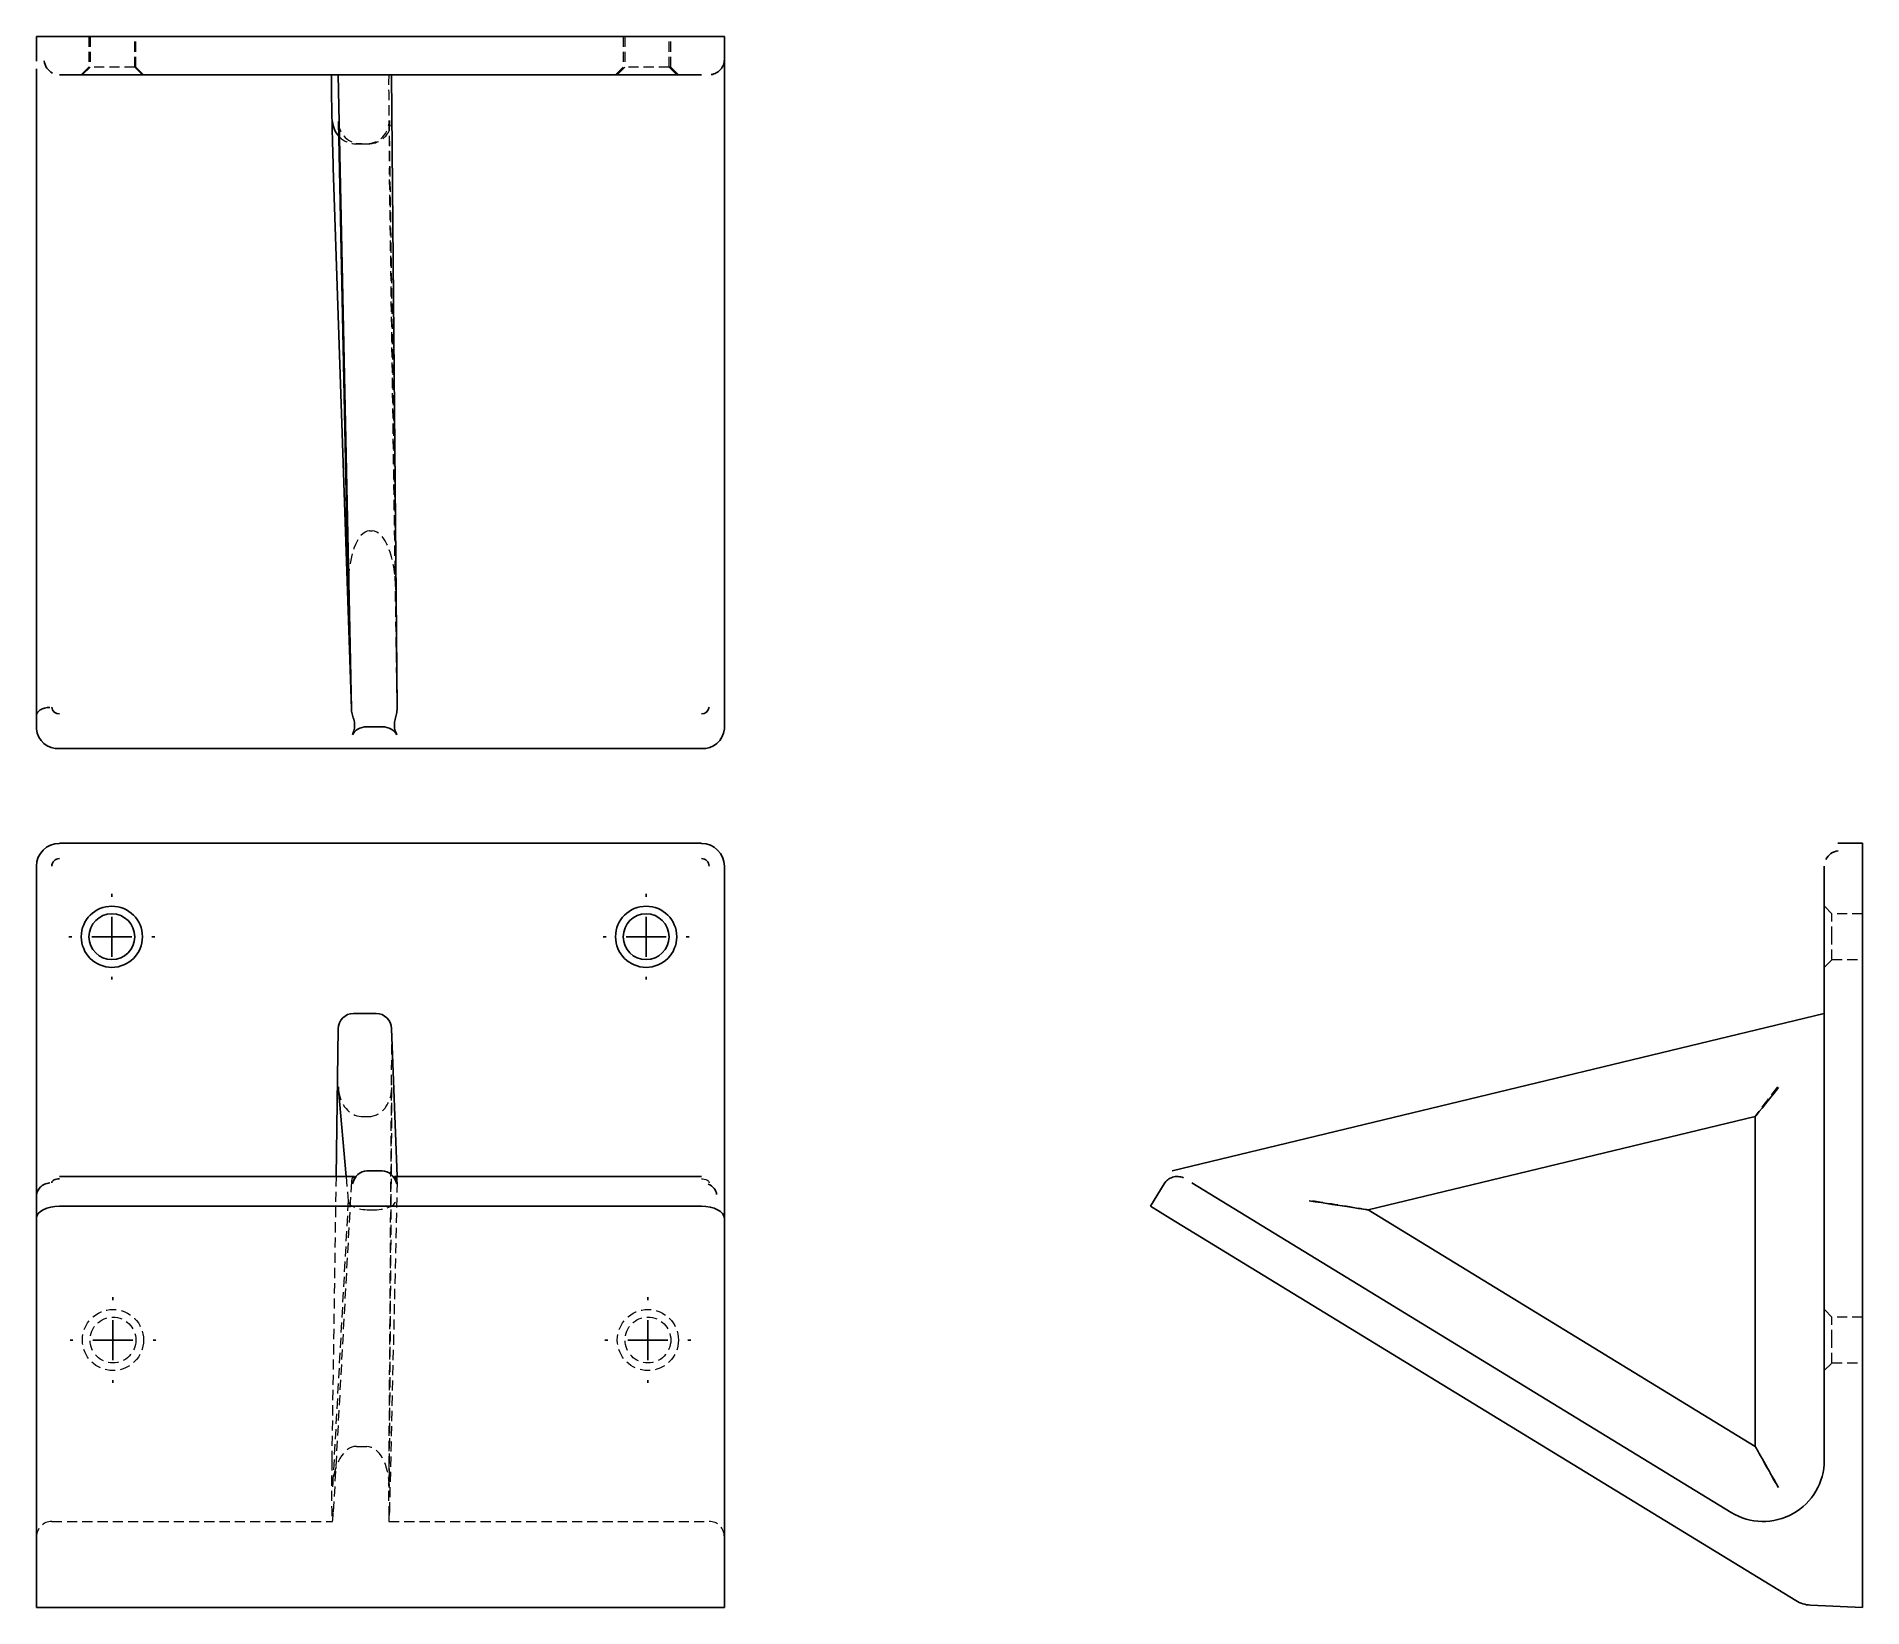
# Model space of a CAD drawing. Header units: millimetres. Extents: x 40 to 268, y 7 to 203.
import ezdxf

# ---------------------------------------------------------------- set-up
doc = ezdxf.new("R2010")
doc.units = ezdxf.units.MM
doc.linetypes.add('HIDDEN', pattern=[1.905, 1.27, -0.635])
doc.layers.add('10', color=7, linetype='Continuous')

# ---------------------------------------------------------------- blocks, each defined once
blk = doc.blocks.new('SW_CENTERMARKSYMBOL_0')
at = {"layer": '10', "color": 0}
for p, q in [((0, 5), (0, 5.36)), ((0, 0), (0, 2.5)), ((-5, 0), (-5.36, 0)), ((0, 0), (-2.5, 0)), ((0, 0), (0, -2.5)), ((0, 0), (2.5, 0)), ((5, 0), (5.36, 0)), ((0, -5), (0, -5.36))]:
    blk.add_line(p, q, dxfattribs=at)
blk = doc.blocks.new('SW_CENTERMARKSYMBOL_1')
at = {"layer": '10', "color": 0}
for p, q in [((0, 5), (0, 5.36)), ((0, 0), (0, 2.5)), ((-5, 0), (-5.36, 0)), ((0, 0), (-2.5, 0)), ((0, 0), (0, -2.5)), ((0, 0), (2.5, 0)), ((5, 0), (5.36, 0)), ((0, -5), (0, -5.36))]:
    blk.add_line(p, q, dxfattribs=at)
blk = doc.blocks.new('SW_CENTERMARKSYMBOL_2')
at = {"layer": '10', "color": 0}
for p, q in [((0, 5), (0, 5.36)), ((0, 0), (0, 2.5)), ((-5, 0), (-5.36, 0)), ((0, 0), (-2.5, 0)), ((0, 0), (0, -2.5)), ((0, 0), (2.5, 0)), ((5, 0), (5.36, 0)), ((0, -5), (0, -5.36))]:
    blk.add_line(p, q, dxfattribs=at)
blk = doc.blocks.new('SW_CENTERMARKSYMBOL_3')
at = {"layer": '10', "color": 0}
for p, q in [((0, 5), (0, 5.36)), ((0, 0), (0, 2.5)), ((-5, 0), (-5.36, 0)), ((0, 0), (-2.5, 0)), ((0, 0), (0, -2.5)), ((0, 0), (2.5, 0)), ((5, 0), (5.36, 0)), ((0, -5), (0, -5.36))]:
    blk.add_line(p, q, dxfattribs=at)

msp = doc.modelspace()

# ---------------------------------------------------------------- linework, layer by layer
at = {"color": 7, "linetype": 'Continuous', "lineweight": 25}
for p, q in [((40.04, 203.13), (42.9, 203.13)), ((40.04, 200.05), (40.04, 203.13)), ((123.1, 203.13), (42.9, 203.13)), ((123.1, 203.13), (125.96, 203.13)), ((125.96, 203.13), (125.96, 200.27)), ((40.04, 185.75), (40.04, 199.09)), ((125.96, 200.27), (125.96, 185.75)), ((123.1, 198.36), (42.9, 198.36)), ((79.37, 119.16), (77.73, 198.36)), ((84.39, 198.36), (85.09, 119.22)), ((77.76, 192.48), (78.98, 134.02)), ((40.04, 118.35), (40.04, 185.75)), ((79.37, 119.16), (77.11, 186.74)), ((125.96, 185.75), (125.96, 118.35)), ((40.04, 116.63), (40.04, 118.35)), ((83.2, 116.9), (81.32, 116.9)), ((125.96, 118.46), (125.96, 116.63)), ((123.1, 114.19), (42.9, 114.19)), ((42.9, 102.35), (123.1, 102.35)), ((265.05, 102.35), (268.13, 102.35)), ((268.13, 102.35), (268.13, 99.48)), ((40.04, 58.31), (40.04, 99.48)), ((125.96, 99.48), (125.96, 58.5)), ((263.36, 25.27), (263.36, 99.48)), ((268.13, 6.88), (268.13, 99.48)), ((79.63, 81.1), (82.47, 81.1)), ((181.9, 61.43), (263.36, 81.1)), ((77.73, 79.17), (77.45, 60.72)), ((85.07, 60.72), (84.38, 79.2)), ((77.78, 71.53), (78.71, 60.72)), ((254.74, 68.22), (206.37, 56.55)), ((254.73, 68.22), (254.73, 27)), ((79.71, 60.72), (42.9, 60.72)), ((83.2, 61.43), (81.32, 61.43)), ((123.1, 60.72), (84.78, 60.72)), ((179.19, 57), (180.9, 59.81)), ((184.34, 59.94), (251.74, 18.75)), ((40.04, 55.51), (40.04, 58.31)), ((125.96, 58.5), (125.96, 55.51)), ((40.04, 55.51), (40.04, 7.73)), ((123.1, 57), (42.9, 57)), ((125.96, 55.51), (125.96, 7.73)), ((181.63, 55.51), (179.19, 57)), ((181.63, 55.51), (259.81, 7.73)), ((206.37, 56.55), (254.74, 26.99)), ((40.04, 7.17), (40.04, 7.73)), ((40.04, 7.17), (40.04, 6.88)), ((125.96, 6.88), (40.04, 6.88)), ((125.96, 7.73), (125.96, 7.17)), ((125.96, 7.17), (125.96, 6.88)), ((261.63, 7.17), (268.13, 6.88))]:
    msp.add_line(p, q, dxfattribs=at)
at = {"color": 7, "linetype": 'HIDDEN', "lineweight": 18}
for p, q in [((46.59, 203.13), (46.59, 199.32)), ((46.72, 203.13), (46.72, 199.32)), ((52.31, 199.32), (52.31, 203.13)), ((52.45, 199.32), (52.45, 203.13)), ((113.33, 203.13), (113.33, 199.32)), ((113.55, 203.13), (113.55, 199.32)), ((119.05, 199.32), (119.05, 203.13)), ((119.28, 199.32), (119.28, 203.13)), ((46.59, 199.32), (45.63, 198.36)), ((46.72, 199.32), (45.77, 198.36)), ((52.31, 199.32), (46.59, 199.32)), ((52.45, 199.32), (52.31, 199.32)), ((53.27, 198.36), (52.31, 199.32)), ((53.4, 198.36), (52.45, 199.32)), ((113.33, 199.32), (112.37, 198.36)), ((113.55, 199.32), (112.6, 198.36)), ((119.05, 199.32), (113.33, 199.32)), ((119.28, 199.32), (119.05, 199.32)), ((120.01, 198.36), (119.05, 199.32)), ((120.23, 198.36), (119.28, 199.32)), ((84.39, 198.36), (84.04, 198.36)), ((84.08, 192.63), (84.92, 134.01)), ((80.6, 189.73), (79.98, 189.73)), ((79.98, 189.73), (80.02, 189.73)), ((80.02, 189.73), (81.28, 189.74)), ((80.67, 189.73), (81.54, 189.74)), ((85.09, 119.22), (84.12, 186.74)), ((81.68, 141.37), (81.97, 141.37)), ((264.32, 93.54), (263.36, 94.49)), ((264.32, 90.67), (264.32, 93.54)), ((268.13, 93.54), (264.32, 93.54)), ((264.32, 87.81), (264.32, 90.67)), ((263.36, 86.85), (264.32, 87.81)), ((264.32, 87.81), (268.13, 87.81)), ((84.39, 79.12), (84.04, 25.27)), ((84.4, 71.84), (84.08, 21.87)), ((80.67, 68.23), (81.54, 68.22)), ((254.73, 68.23), (254.73, 68.22)), ((254.73, 68.23), (254.74, 68.22)), ((77.45, 60.72), (76.92, 25.27)), ((79.37, 60.05), (77.11, 18.75)), ((78.71, 60.72), (78.97, 57.63)), ((85.09, 60.01), (84.12, 18.75)), ((85.09, 60.08), (85.07, 60.72)), ((78.97, 57.7), (77.03, 22.17)), ((81.68, 56.55), (81.97, 56.55)), ((206.37, 56.55), (206.37, 56.55)), ((206.37, 56.55), (206.37, 56.55)), ((264.32, 43.16), (263.36, 44.11)), ((264.32, 40.29), (264.32, 43.16)), ((268.13, 43.16), (264.32, 43.16)), ((264.32, 37.43), (264.32, 40.29)), ((263.36, 36.47), (264.32, 37.43)), ((264.32, 37.43), (268.13, 37.43)), ((80.02, 27), (81.28, 26.99)), ((254.73, 27), (254.73, 27)), ((41.95, 17.63), (77, 17.63)), ((84.07, 17.63), (124.05, 17.63))]:
    msp.add_line(p, q, dxfattribs=at)
at = {"color": 7, "linetype": 'Continuous', "lineweight": 25, "flags": 128}
for points in [[(41.95, 59.94), (41.97, 60.04), (42.02, 60.13), (42.11, 60.22), (42.23, 60.29), (42.37, 60.36), (42.54, 60.4), (42.72, 60.43), (42.9, 60.44)], [(42.9, 57), (42.34, 56.97), (41.81, 56.89), (41.31, 56.75), (40.88, 56.56), (40.52, 56.34), (40.26, 56.08), (40.09, 55.8), (40.04, 55.51)], [(125.96, 55.51), (125.91, 55.8), (125.74, 56.08), (125.48, 56.34), (125.12, 56.56), (124.69, 56.75), (124.19, 56.89), (123.66, 56.97), (123.1, 57)]]:
    msp.add_lwpolyline(points, dxfattribs=at)
at = {"color": 7, "linetype": 'HIDDEN', "lineweight": 18, "flags": 128}
msp.add_lwpolyline([(123.1, 60.44), (123.28, 60.43), (123.46, 60.4), (123.63, 60.36), (123.77, 60.29), (123.89, 60.22), (123.98, 60.13), (124.03, 60.04), (124.05, 59.94)], dxfattribs=at)
at = {"color": 7, "linetype": 'Continuous', "lineweight": 25}
for centre, radius in [((49.45, 90.67), 3.82), ((49.45, 90.67), 2.86), ((116.19, 90.67), 3.82), ((116.19, 90.67), 2.86)]:
    msp.add_circle(centre, radius, dxfattribs=at)
at = {"color": 7, "linetype": 'HIDDEN', "lineweight": 18}
for centre, radius in [((49.59, 40.29), 3.82), ((116.41, 40.29), 3.82), ((49.59, 40.29), 2.86), ((116.41, 40.29), 2.86)]:
    msp.add_circle(centre, radius, dxfattribs=at)
at = {"color": 7, "linetype": 'Continuous', "lineweight": 25}
for centre, radius, start, end in [((42.84, 119.42), 0.893, 184.8856, 274.1674), ((123.16, 119.42), 0.893, 265.8326, 355.1144), ((42.71, 116.86), 2.68, 184.8856, 274.1674), ((123.29, 116.86), 2.68, 265.8326, 355.1144), ((42.9, 99.48), 2.86, 90, 180), ((42.9, 99.48), 0.955, 90, 180), ((123.1, 99.48), 2.86, 0, 90), ((123.1, 99.48), 0.955, 0, 90), ((255.72, 25.27), 7.64, 238.5704, 0), ((261.8, 10.99), 3.82, 238.5704, 267.4069)]:
    msp.add_arc(centre, radius, start, end, dxfattribs=at)
at = {"color": 7, "linetype": 'HIDDEN', "lineweight": 18}
for centre, start, end in [((41.95, 15.72), 90, 180), ((124.05, 15.72), 0, 90)]:
    msp.add_arc(centre, 1.91, start, end, dxfattribs=at)
at = {"color": 7, "linetype": 'Continuous', "lineweight": 25}
for centre, major_axis, ratio, start_param, end_param in [((77.11, 190.72), (-0.19, 7.64), 0.014889, 6.282822, 8.402168), ((79.88, 192.59), (2.09, -2.01), 0.973797, 3.944917, 4.65269), ((80.62, 192.59), (2.02, 2.07), 0.981258, 2.357735, 2.373055), ((81.84, 133.98), (-0.2, 7.39), 0.387277, 1.554411, 1.569731), ((81.28, 119.2), (-0.12, 2.3), 0.82812, 1.546813, 1.823869), ((83.18, 119.2), (-0.05, 2.3), 0.828586, 4.396158, 4.702071), ((81.36, 115.49), (1.91, -0.06), 0.736634, 1.614975, 2.88852), ((83.21, 115.49), (1.91, -0.03), 0.737293, 0.316231, 1.589776), ((79.64, 79.13), (0.17, -1.96), 0.971884, 3.058111, 4.608712), ((82.48, 79.13), (0.07, -1.96), 0.972046, 1.570796, 3.105723), ((80.62, 71.87), (-0.13, 3.64), 0.78656, 1.531164, 1.634799), ((257.6, 71.86), (2.86, 3.64), 0.007525, 3.142488, 4.713284), ((81.36, 59.13), (-0.12, 2.3), 0.82812, 6.239007, 7.512552), ((83.21, 59.13), (-0.05, 2.3), 0.828586, 4.99066, 6.264205), ((198.98, 57.71), (7.39, -1.16), 0.001794, 4.71672, 6.287516), ((257.6, 21.88), (-2.86, 5.11), 0.002931, 4.707163, 6.277959)]:
    msp.add_ellipse(centre, major_axis=major_axis, ratio=ratio, start_param=start_param, end_param=end_param, dxfattribs=at)
at = {"color": 7, "linetype": 'HIDDEN', "lineweight": 18}
for centre, major_axis, ratio, start_param, end_param in [((84.12, 190.72), (-0.08, 7.64), 0.006387, 6.283119, 8.402464), ((80.62, 192.59), (2.02, 2.07), 0.981258, 2.373055, 3.914613), ((81.22, 192.6), (2.05, -2.02), 0.988675, 5.506756, 7.077552), ((81.54, 192.6), (2.02, 2.04), 0.99192, 3.928931, 5.499728), ((79.88, 192.59), (2.09, -2.01), 0.973797, 4.65269, 5.501794), ((80.68, 189.73), (2.86, 0.03), 0.000069, 1.574583, 1.600036), ((81.84, 133.98), (-0.2, 7.39), 0.387277, 6.28212, 7.837596), ((81.76, 137.91), (-0.18, 3.45), 0.828202, 6.247655, 6.259189), ((82.06, 133.98), (-0.09, 7.39), 0.387352, 4.711932, 6.282728), ((82.48, 79.13), (0.07, -1.96), 0.972046, 1.526265, 1.570796), ((80.62, 71.87), (-0.13, 3.64), 0.78656, 1.634799, 3.088042), ((81.54, 71.86), (-0.06, 3.64), 0.787214, 3.124553, 4.69535), ((257.59, 71.87), (2.86, 3.64), 0.017545, 1.572884, 3.129761), ((80.68, 71.17), (-0.13, 2.94), 0.971981, 3.068466, 3.093919), ((254.73, 71.17), (0, 2.95), 0.010161, 3.109929, 3.135382), ((81.28, 60.03), (1.91, 0.06), 0.736634, 2.800163, 3.077219), ((83.18, 60.03), (1.91, 0.03), 0.737293, 6.255544, 6.561457), ((81.84, 57.71), (2.87, 0.04), 0.404468, 3.066427, 4.637223), ((82.06, 57.71), (2.87, 0.02), 0.405432, 4.680103, 6.250899), ((198.98, 57.71), (7.39, -1.16), 0.004184, 0.010099, 1.580895), ((81.76, 58.66), (2.86, 0.09), 0.73656, 4.648037, 4.659571), ((77.11, 25.27), (0.11, 7.64), 0.024373, 1.57116, 3.690505), ((79.88, 21.89), (0.18, 5.11), 0.560427, 0.025082, 1.58196), ((79.97, 23.64), (0.13, 3.35), 0.853104, 0.026673, 0.040592), ((81.22, 21.88), (0.08, 5.11), 0.560754, 4.717184, 6.28798), ((84.12, 25.27), (0.05, 7.64), 0.010452, 1.570863, 3.690209), ((257.59, 21.89), (-2.86, 5.11), 0.006835, 0.001733, 1.55861), ((254.73, 23.64), (0, 3.36), 0.00892, 6.277734, 6.291653)]:
    msp.add_ellipse(centre, major_axis=major_axis, ratio=ratio, start_param=start_param, end_param=end_param, dxfattribs=at)
at = {"color": 7, "linetype": 'Continuous', "lineweight": 25}
for points, knots in [([(41, 200.1), (41.03, 199.78), (41.14, 199.46), (41.51, 198.93), (41.76, 198.71), (42.05, 198.56)], [0, 0, 0, 0, 0.5, 0.5, 1, 1, 1, 1]), ([(125.96, 200.27), (125.96, 200.04), (125.92, 199.81), (125.76, 199.38), (125.64, 199.19), (125.34, 198.84), (125.16, 198.7), (124.75, 198.48), (124.53, 198.41), (124.31, 198.38)], [0, 0, 0, 0, 0.25, 0.25, 0.5, 0.5, 0.75, 0.75, 1, 1, 1, 1]), ([(40.04, 118.35), (40.04, 118.47), (40.08, 118.59), (40.24, 118.81), (40.36, 118.91), (40.66, 119.09), (40.84, 119.17), (41.25, 119.28), (41.47, 119.32), (41.69, 119.33)], [0, 0, 0, 0, 0.25, 0.25, 0.5, 0.5, 0.75, 0.75, 1, 1, 1, 1]), ([(79.47, 118.53), (79.5, 118.42), (79.53, 118.31), (79.59, 118.08), (79.63, 117.96), (79.69, 117.72), (79.72, 117.59), (79.76, 117.34), (79.77, 117.21), (79.78, 116.84), (79.74, 116.61), (79.66, 116.31), (79.63, 116.21), (79.58, 116.04), (79.55, 115.97), (79.52, 115.9)], [0, 0, 0, 0, 0.125, 0.125, 0.25, 0.25, 0.375, 0.375, 0.5, 0.5, 0.75, 0.75, 0.875, 0.875, 1, 1, 1, 1]), ([(85.04, 115.9), (85.01, 115.97), (84.98, 116.04), (84.91, 116.21), (84.88, 116.3), (84.82, 116.5), (84.79, 116.61), (84.76, 116.83), (84.75, 116.96), (84.74, 117.33), (84.78, 117.59), (84.86, 117.95), (84.89, 118.08), (84.96, 118.31), (84.99, 118.42), (85.01, 118.53)], [0, 0, 0, 0, 0.125, 0.125, 0.25, 0.25, 0.375, 0.375, 0.5, 0.5, 0.75, 0.75, 0.875, 0.875, 1, 1, 1, 1]), ([(265.1, 101.39), (264.78, 101.36), (264.46, 101.24), (263.93, 100.88), (263.71, 100.63), (263.56, 100.34)], [0, 0, 0, 0, 0.5, 0.5, 1, 1, 1, 1]), ([(40.04, 58.31), (40.04, 58.51), (40.08, 58.7), (40.24, 59.07), (40.36, 59.24), (40.66, 59.53), (40.84, 59.66), (41.25, 59.84), (41.47, 59.9), (41.69, 59.93)], [0, 0, 0, 0, 0.25, 0.25, 0.5, 0.5, 0.75, 0.75, 1, 1, 1, 1]), ([(79.71, 60.69), (79.73, 60.7), (79.79, 60.72), (79.76, 60.55), (79.65, 60.25), (79.56, 59.96), (79.52, 59.81)], [0, 0, 0, 0, 0.138079, 0.442387, 0.710581, 1, 1, 1, 1]), ([(85.04, 59.81), (84.98, 59.98), (84.87, 60.33), (84.73, 60.62), (84.74, 60.74), (84.78, 60.72), (84.78, 60.71)], [0, 0, 0, 0, 0.338255, 0.677366, 0.980054, 1, 1, 1, 1]), ([(125, 58.46), (124.97, 58.73), (124.86, 59), (124.49, 59.46), (124.24, 59.65), (123.95, 59.77)], [0, 0, 0, 0, 0.5, 0.5, 1, 1, 1, 1]), ([(180.9, 59.81), (181.02, 60), (181.18, 60.17), (181.54, 60.46), (181.74, 60.56), (182.18, 60.7), (182.41, 60.73), (182.87, 60.7), (183.09, 60.65), (183.3, 60.56)], [0, 0, 0, 0, 0.25, 0.25, 0.5, 0.5, 0.75, 0.75, 1, 1, 1, 1])]:
    msp.add_open_spline(points, degree=3, knots=knots, dxfattribs=at)
at = {"color": 7, "linetype": 'HIDDEN', "lineweight": 18}
for points, knots in [([(79.47, 60.44), (79.53, 60.54), (79.63, 60.71), (79.69, 60.7), (79.71, 60.69)], [0, 0, 0, 0, 0.626335, 1, 1, 1, 1]), ([(84.78, 60.71), (84.81, 60.71), (84.88, 60.69), (84.97, 60.53), (85.01, 60.44)], [0, 0, 0, 0, 0.458074, 1, 1, 1, 1])]:
    msp.add_open_spline(points, degree=3, knots=knots, dxfattribs=at)

# ---------------------------------------------------------------- block references
at = {"layer": '10'}
for name, p in [('SW_CENTERMARKSYMBOL_1', (49.45, 90.67)), ('SW_CENTERMARKSYMBOL_0', (116.19, 90.67)), ('SW_CENTERMARKSYMBOL_2', (49.59, 40.29)), ('SW_CENTERMARKSYMBOL_3', (116.41, 40.29))]:
    msp.add_blockref(name, p, dxfattribs=at)

doc.saveas('drawing.dxf')
